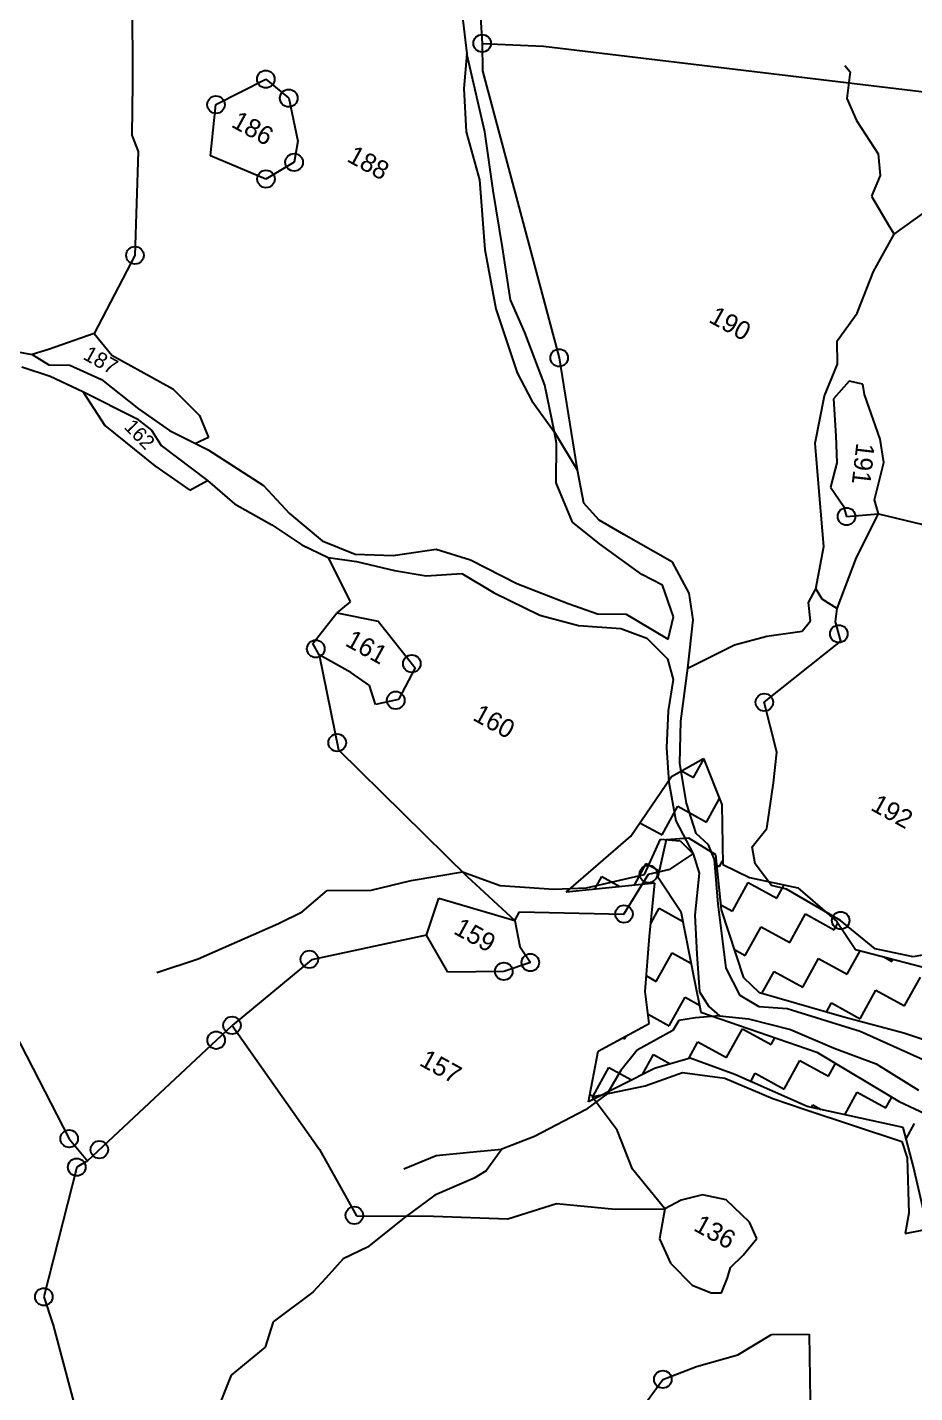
# Model space of a CAD drawing. Header units: metres. Extents: x 322052 to 327913, y 1839228 to 1844015.
# Drawn here: x 323612 to 324508, y 1841704 to 1843084 of the extents above; entities that cross this region are included whole.
import ezdxf

# ---------------------------------------------------------------- set-up
doc = ezdxf.new("R2010")
doc.units = ezdxf.units.M
for name, color, linetype in [('LINE_WATER', 4, 'Continuous'), ('POLY_HATCH', 12, 'Continuous'), ('POLY_PARCEL', 6, 'Continuous'), ('POLY_WATER', 4, 'Continuous'), ('TEXT_PARCEL', 7, 'Continuous')]:
    doc.layers.add(name, color=color, linetype=linetype)
doc.styles.add('TEXT_MAP', font='')
doc.styles.get('TEXT_MAP').set_extended_font_data('Kruti Dev 050')

msp = doc.modelspace()

# ---------------------------------------------------------------- linework, layer by layer
for centre in [(324071.2, 1843067.4), (323852.6, 1843031.2), (323875.8, 1843012), (323802.3, 1843005.5), (323881.2, 1842947.2), (323852.8, 1842930.3), (323720.4, 1842853.2), (324149, 1842749.7), (324439.3, 1842589.4), (324431.6, 1842470.8), (323903.1, 1842455.7), (324000.2, 1842440.6), (323983.9, 1842403.7), (324356.3, 1842401.6), (323924.8, 1842360.8), (324239.2, 1842228.1), (324214.5, 1842187.7), (324433.4, 1842181.2), (323896.6, 1842142), (324093.1, 1842129.8), (324119.9, 1842138.7), (323818.5, 1842075.2), (323802.5, 1842060.2), (323654, 1841960.7), (323684.4, 1841949.6), (323661.6, 1841932), (323942.1, 1841883.3), (323628.3, 1841801), (324253.8, 1841717.6)]:
    msp.add_circle(centre, 8.87)
at = {"layer": 'LINE_WATER'}
for p, q in [((324051.7, 1843090.9), (324055.8, 1843056.7)), ((324437.8, 1843044.9), (324442.9, 1843038.5)), ((324442.9, 1843038.5), (324439.7, 1843011.6)), ((324439.7, 1843011.6), (324449.5, 1842989.5)), ((324449.5, 1842989.5), (324471.5, 1842955.7)), ((324471.5, 1842955.7), (324473.5, 1842934)), ((324473.5, 1842934), (324464.7, 1842913.1)), ((324464.7, 1842913.1), (324482.5, 1842882.6)), ((324487.5, 1842874.6), (324519.7, 1842897.8)), ((324482.5, 1842882.6), (324487.5, 1842874.6)), ((324466.5, 1842836.8), (324487.5, 1842874.6)), ((324450.2, 1842794.8), (324466.5, 1842836.8)), ((324429.9, 1842766.7), (324450.2, 1842794.8)), ((324430.4, 1842743.2), (324429.9, 1842766.7)), ((324417.1, 1842711.2), (324430.4, 1842743.2)), ((324407.7, 1842663.4), (324417.1, 1842711.2)), ((324412.1, 1842610.5), (324407.7, 1842663.4)), ((324416.5, 1842559.2), (324412.1, 1842610.5)), ((324408.3, 1842516.3), (324416.5, 1842559.2)), ((324400.8, 1842502.3), (324408.3, 1842516.3)), ((324403.1, 1842483.9), (324400.8, 1842502.3)), ((324394.5, 1842473.5), (324403.1, 1842483.9)), ((324358.7, 1842468.5), (324394.5, 1842473.5)), ((324279, 1842436), (324326.1, 1842459.7)), ((324326.1, 1842459.7), (324358.7, 1842468.5)), ((324235.2, 1842227.8), (324251.4, 1842263.2)), ((324251.4, 1842263.2), (324271.4, 1842261.5)), ((324271.4, 1842261.5), (324284.3, 1842248.7)), ((323959.2, 1842211.7), (323999.5, 1842221.5)), ((323999.5, 1842221.5), (324051.5, 1842230.3)), ((324051.5, 1842230.3), (324089.5, 1842216.5)), ((324176.6, 1842214.2), (324235.2, 1842227.8)), ((323889.3, 1842189.9), (323914.7, 1842211.4)), ((323914.7, 1842211.4), (323959.2, 1842211.7)), ((324089.5, 1842216.5), (324143.6, 1842212.7)), ((324143.6, 1842212.7), (324176.6, 1842214.2)), ((323865.6, 1842178.1), (323889.3, 1842189.9)), ((323784.4, 1842142.4), (323865.6, 1842178.1)), ((323742.6, 1842128.7), (323784.4, 1842142.4)), ((324286.9, 1842082.8), (324269.9, 1842080.1)), ((324310.9, 1842084.7), (324286.9, 1842082.8)), ((324263.9, 1842069.9), (324227.8, 1842050.1)), ((324269.9, 1842080.1), (324263.9, 1842069.9)), ((324269.9, 1842080.1), (324269.9, 1842080.1)), ((324227.8, 1842050.1), (324211.2, 1842029.5)), ((324211.2, 1842029.5), (324197.5, 1842006.2)), ((324197.5, 1842006.2), (324175.5, 1841990)), ((324175.5, 1841990), (324124.2, 1841963)), ((324124.2, 1841963), (324091.1, 1841950)), ((324024.8, 1841943.6), (324058.9, 1841947.2)), ((324058.9, 1841947.2), (324091.1, 1841950)), ((324091.1, 1841950), (324075.3, 1841928.3)), ((323992.1, 1841930.2), (324024.8, 1841943.6)), ((324063.1, 1841920.8), (324023.5, 1841903.7)), ((324075.3, 1841928.3), (324063.1, 1841920.8)), ((324023.5, 1841903.7), (323993.8, 1841881.8)), ((323993.8, 1841881.8), (323955.3, 1841851.3)), ((323955.3, 1841851.3), (323930.7, 1841839.3)), ((323930.7, 1841839.3), (323913.3, 1841819.9)), ((323913.3, 1841819.9), (323900.2, 1841805.8)), ((323900.2, 1841805.8), (323859.9, 1841775.6)), ((323859.9, 1841775.6), (323851.9, 1841750.2)), ((323851.9, 1841750.2), (323817.5, 1841721.7)), ((323817.5, 1841721.7), (323801.8, 1841682.2))]:
    msp.add_line(p, q, dxfattribs=at)
at = {"layer": 'POLY_HATCH'}
for p, q in [((324262.5, 1842326.5), (324294.8, 1842345)), ((324294.8, 1842345), (324313.5, 1842298.5)), ((324221.4, 1842266.5), (324262.5, 1842326.5)), ((324313.5, 1842298.5), (324314.3, 1842237.6)), ((324156, 1842209.9), (324221.4, 1842266.5)), ((324257.2, 1842262.8), (324248.6, 1842225.2)), ((324280.2, 1842264.3), (324257.2, 1842262.8)), ((324307.2, 1842247.4), (324280.2, 1842264.3)), ((324312.9, 1842191.9), (324307.2, 1842247.4)), ((324314.3, 1842237.6), (324341.4, 1842224.7)), ((324248.6, 1842225.2), (324271.8, 1842190.3)), ((324341.4, 1842224.7), (324390, 1842214.1)), ((324245.6, 1842219), (324156, 1842209.9)), ((324240.4, 1842165.5), (324245.6, 1842219)), ((324390, 1842214.1), (324429.7, 1842180.1)), ((324271.8, 1842190.3), (324285.6, 1842120.3)), ((324335.5, 1842123.1), (324312.9, 1842191.9)), ((324429.7, 1842180.1), (324448.4, 1842151.8)), ((324235.8, 1842109.6), (324240.4, 1842165.5)), ((324448.4, 1842151.8), (324531.3, 1842130.3)), ((324285.6, 1842120.3), (324292.3, 1842088.4)), ((324351.5, 1842108.2), (324335.5, 1842123.1)), ((324240.1, 1842077), (324235.8, 1842109.6)), ((324436.6, 1842083.5), (324351.5, 1842108.2)), ((324292.3, 1842088.4), (324409.2, 1842048.3)), ((324497.3, 1842067.3), (324436.6, 1842083.5)), ((324188.4, 1842049.1), (324240.1, 1842077)), ((324589.4, 1842036.8), (324497.3, 1842067.3)), ((324178.5, 1841998.1), (324188.4, 1842049.1)), ((324281.4, 1842042.2), (324245.4, 1842031.8)), ((324326.5, 1842025.5), (324281.4, 1842042.2)), ((324409.2, 1842048.3), (324492.6, 1841998.4)), ((324245.4, 1842031.8), (324178.5, 1841998.1)), ((324399.5, 1841993.4), (324326.5, 1842025.5)), ((324496.7, 1841972.2), (324399.5, 1841993.4)), ((324492.6, 1841998.4), (324546.9, 1841972.6)), ((324506.9, 1841932.3), (324496.7, 1841972.2)), ((324517.1, 1841888.4), (324506.9, 1841932.3))]:
    msp.add_line(p, q, dxfattribs=at)
at = {"layer": 'POLY_HATCH', "linetype": 'Continuous'}
for p, q in [((324272.6, 1842332.3), (324284.9, 1842325.6)), ((324284.9, 1842325.6), (324295.1, 1842344.2)), ((324297.9, 1842280.6), (324311.1, 1842304.5)), ((324253, 1842267.6), (324268.9, 1842296.6)), ((324268.9, 1842296.6), (324297.9, 1842280.6)), ((324230.5, 1842279.9), (324253, 1842267.6)), ((324207.7, 1842254.7), (324208, 1842254.5)), ((324208, 1842254.5), (324208.5, 1842255.4)), ((324225.1, 1842216.9), (324237, 1842238.6)), ((324237, 1842238.6), (324250.1, 1842231.4)), ((324308.2, 1842237.2), (324311, 1842235.7)), ((324311, 1842235.7), (324314.2, 1842241.5)), ((324185.1, 1842212.8), (324192.1, 1842225.5)), ((324192.1, 1842225.5), (324210.4, 1842215.4)), ((324324, 1842190.7), (324340, 1842219.7)), ((324340, 1842219.7), (324369, 1842203.8)), ((324369, 1842203.8), (324376.3, 1842217.1)), ((324241.6, 1842178.2), (324250.1, 1842193.6)), ((324250.1, 1842193.6), (324273.7, 1842180.6)), ((324312.4, 1842197.1), (324324, 1842190.7)), ((324382.1, 1842158.8), (324398, 1842187.8)), ((324398, 1842187.8), (324427, 1842171.8)), ((324337.1, 1842145.7), (324353.1, 1842174.7)), ((324353.1, 1842174.7), (324382.1, 1842158.8)), ((324427, 1842171.8), (324430.7, 1842178.6)), ((324326.1, 1842151.8), (324337.1, 1842145.7)), ((324247.2, 1842119.6), (324263.1, 1842148.6)), ((324263.1, 1842148.6), (324282.1, 1842138.2)), ((324395.1, 1842113.8), (324411.1, 1842142.8)), ((324411.1, 1842142.8), (324440.1, 1842126.9)), ((324440.1, 1842126.9), (324453.1, 1842150.5)), ((324476.9, 1842144.4), (324485, 1842139.9)), ((324485, 1842139.9), (324486.2, 1842142)), ((324237.1, 1842125.2), (324247.2, 1842119.6)), ((324353.9, 1842107.5), (324366.1, 1842129.8)), ((324366.1, 1842129.8), (324395.1, 1842113.8)), ((324498.1, 1842095), (324514, 1842124)), ((324453.1, 1842081.9), (324469.1, 1842110.9)), ((324469.1, 1842110.9), (324498.1, 1842095)), ((324260.2, 1842074.7), (324276.2, 1842103.7)), ((324276.2, 1842103.7), (324290.8, 1842095.7)), ((324419, 1842088.6), (324424.1, 1842097.9)), ((324424.1, 1842097.9), (324453.1, 1842081.9)), ((324238.8, 1842086.4), (324260.2, 1842074.7)), ((324318.2, 1842042.8), (324334.2, 1842071.8)), ((324334.2, 1842071.8), (324363.2, 1842055.8)), ((324213.4, 1842062.6), (324215.3, 1842061.6)), ((324215.3, 1842061.6), (324216.8, 1842064.5)), ((324279.9, 1842041.8), (324289.2, 1842058.7)), ((324289.2, 1842058.7), (324318.2, 1842042.8)), ((324363.2, 1842055.8), (324367, 1842062.8)), ((324233.3, 1842025.7), (324244.3, 1842045.7)), ((324244.3, 1842045.7), (324261.1, 1842036.4)), ((324183.3, 1842003.6), (324199.3, 1842032.6)), ((324199.3, 1842032.6), (324222.1, 1842020.1)), ((324376.3, 1842010.8), (324392.2, 1842039.9)), ((324392.2, 1842039.9), (324421.2, 1842023.9)), ((324421.2, 1842023.9), (324428.3, 1842036.8)), ((324342.6, 1842018.4), (324347.2, 1842026.8)), ((324347.2, 1842026.8), (324376.3, 1842010.8)), ((324179.9, 1842005.5), (324183.3, 1842003.6)), ((324437.6, 1841985), (324450.2, 1842007.9)), ((324450.2, 1842007.9), (324479.2, 1841992)), ((324479.2, 1841992), (324485.2, 1842002.8)), ((324403.9, 1841992.4), (324405.3, 1841994.9)), ((324405.3, 1841994.9), (324413.6, 1841990.3)), ((324499.7, 1841960.5), (324508.2, 1841976))]:
    msp.add_line(p, q, dxfattribs=at)
at = {"layer": 'POLY_PARCEL'}
for p, q in [((324049.3, 1843402.8), (324071.2, 1843067.4)), ((323717, 1843201), (323718, 1843026.7)), ((324071.2, 1843067.4), (324071.5, 1843039.7)), ((324071.2, 1843067.4), (324133.1, 1843064.7)), ((324133.1, 1843064.7), (324632.3, 1843004.5)), ((324071.5, 1843039.7), (324149, 1842749.7)), ((323718, 1843026.7), (323717.4, 1842974.6)), ((323802.3, 1843005.5), (323852.6, 1843031.2)), ((323852.6, 1843031.2), (323875.8, 1843012)), ((323875.8, 1843012), (323885, 1842968.4)), ((323796.8, 1842953.9), (323802.3, 1843005.5)), ((323717.4, 1842974.6), (323723.5, 1842958)), ((323885, 1842968.4), (323881.2, 1842947.2)), ((323723.5, 1842958), (323720.4, 1842853.2)), ((323852.8, 1842930.3), (323796.8, 1842953.9)), ((323881.2, 1842947.2), (323852.8, 1842930.3)), ((323720.4, 1842853.2), (323679.1, 1842774.1)), ((323679.1, 1842774.1), (323633, 1842758.1)), ((323679.1, 1842774.1), (323697, 1842752.4)), ((323633, 1842758.1), (323616.6, 1842753)), ((323697, 1842752.4), (323726.2, 1842736.3)), ((324149, 1842749.7), (324167.3, 1842636.5)), ((323726.2, 1842736.3), (323758.8, 1842718.4)), ((323758.8, 1842718.4), (323785.5, 1842691.3)), ((324441.9, 1842726.1), (324426.2, 1842708.1)), ((324456, 1842722.9), (324441.9, 1842726.1)), ((324457.6, 1842712.5), (324456, 1842722.9)), ((323667.6, 1842715.6), (323689.9, 1842681.4)), ((324426.2, 1842708.1), (324428.7, 1842670.9)), ((324473.4, 1842667.4), (324457.6, 1842712.5)), ((323785.5, 1842691.3), (323794.7, 1842669.3)), ((323689.9, 1842681.4), (323740.6, 1842640.5)), ((323794.7, 1842669.3), (323781.5, 1842663.2)), ((324428.7, 1842670.9), (324429.6, 1842643.7)), ((324476.9, 1842643.9), (324473.4, 1842667.4)), ((323740.6, 1842640.5), (323775.9, 1842615.9)), ((324429.6, 1842643.7), (324423.3, 1842618.9)), ((324467.7, 1842606.1), (324476.9, 1842643.9)), ((323775.9, 1842615.9), (323793.7, 1842625.6)), ((324423.3, 1842618.9), (324436.2, 1842599.7)), ((324436.2, 1842599.7), (324439.3, 1842589.4)), ((324471.6, 1842592.1), (324467.7, 1842606.1)), ((324439.3, 1842589.4), (324471.6, 1842592.1)), ((324449.5, 1842548), (324471.6, 1842592.1)), ((324471.6, 1842592.1), (324516.3, 1842581.4)), ((323915.8, 1842547.9), (323937.7, 1842503.2)), ((324429.8, 1842496.3), (324449.5, 1842548)), ((324408.3, 1842516.3), (324414.3, 1842506)), ((323937.7, 1842503.2), (323924.3, 1842492.1)), ((324414.3, 1842506), (324429.8, 1842496.3)), ((324428.3, 1842483), (324429.8, 1842496.3)), ((323900.2, 1842461.1), (323924.3, 1842492.1)), ((323924.3, 1842492.1), (323966.1, 1842483.5)), ((323966.1, 1842483.5), (324003.6, 1842436.3)), ((324433.5, 1842463.5), (324428.3, 1842483)), ((323906.4, 1842449.7), (323900.2, 1842461.1)), ((324356.3, 1842401.6), (324433.5, 1842463.5)), ((323906.4, 1842449.7), (323926.2, 1842353.7)), ((323938.6, 1842431.9), (323906.4, 1842449.7)), ((323957.4, 1842418.6), (323938.6, 1842431.9)), ((324003.6, 1842436.3), (323986.6, 1842404.3)), ((323963.3, 1842399.5), (323957.4, 1842418.6)), ((323986.6, 1842404.3), (323963.3, 1842399.5)), ((324368.8, 1842351.4), (324356.3, 1842401.6)), ((323926.2, 1842353.7), (324056.1, 1842225.7)), ((324365.6, 1842320.4), (324368.8, 1842351.4)), ((324358.7, 1842274.2), (324365.6, 1842320.4)), ((324344.1, 1842255.5), (324358.7, 1842274.2)), ((324261.1, 1842232.9), (324284.3, 1842248.7)), ((324347, 1842238.3), (324344.1, 1842255.5)), ((324363.6, 1842216.6), (324347, 1842238.3)), ((323519.3, 1842221.6), (323654, 1841960.7)), ((324056.1, 1842225.7), (324104.2, 1842181.1)), ((324214.5, 1842187.7), (324239.2, 1842228.1)), ((324239.2, 1842228.1), (324261.1, 1842232.9)), ((324378.8, 1842212.7), (324363.6, 1842216.6)), ((324433.4, 1842181.2), (324378.8, 1842212.7)), ((324015, 1842166.5), (324027.5, 1842203.7)), ((324027.5, 1842203.7), (324104.2, 1842181.1)), ((324104.2, 1842181.1), (324108.8, 1842190)), ((324104.2, 1842181.1), (324109.4, 1842155)), ((324108.8, 1842190), (324214.5, 1842187.7)), ((324468.4, 1842152.4), (324433.4, 1842181.2)), ((324015, 1842166.5), (323898.9, 1842141.5)), ((324036.6, 1842129), (324015, 1842166.5)), ((324109.4, 1842155), (324119.9, 1842138.7)), ((324506.6, 1842144.5), (324468.4, 1842152.4)), ((324544.5, 1842151.4), (324506.6, 1842144.5)), ((323898.9, 1842141.5), (323818.5, 1842075.2)), ((324119.9, 1842138.7), (324093.1, 1842129.8)), ((324093.1, 1842129.8), (324036.6, 1842129)), ((323672.5, 1841938.5), (323818.5, 1842075.2)), ((323818.5, 1842075.2), (323907, 1841949.8)), ((324236, 1842014.1), (324273.8, 1842027.5)), ((324273.8, 1842027.5), (324316.5, 1842021.9)), ((324182.3, 1842003.1), (324236, 1842014.1)), ((324316.5, 1842021.9), (324364.9, 1842001.5)), ((324207.6, 1841969.4), (324182.3, 1842003.1)), ((324364.9, 1842001.5), (324396.4, 1841990.6)), ((324396.4, 1841990.6), (324495.1, 1841958)), ((323654, 1841960.7), (323672.5, 1841938.5)), ((324223.2, 1841930.1), (324207.6, 1841969.4)), ((323907, 1841949.8), (323944.4, 1841882.8)), ((324495.1, 1841958), (324500.8, 1841941.5)), ((323661.6, 1841932), (323628.3, 1841801)), ((323672.5, 1841938.5), (323661.6, 1841932)), ((324500.8, 1841941.5), (324502.2, 1841885.4)), ((324255.9, 1841889.7), (324223.2, 1841930.1)), ((324293.9, 1841904.1), (324272.4, 1841898.6)), ((324317.9, 1841898.9), (324293.9, 1841904.1)), ((324097, 1841879.8), (324146.4, 1841895.4)), ((324146.4, 1841895.4), (324205.5, 1841889.6)), ((324205.5, 1841889.6), (324255.9, 1841889.7)), ((324255.9, 1841889.7), (324250.4, 1841859.4)), ((324272.4, 1841898.6), (324255.9, 1841889.7)), ((324341.2, 1841876.4), (324317.9, 1841898.9)), ((323944.4, 1841882.8), (324022.1, 1841882.4)), ((324022.1, 1841882.4), (324097, 1841879.8)), ((324348.6, 1841859.8), (324341.2, 1841876.4)), ((324502.2, 1841885.4), (324498.5, 1841864.8)), ((324498.5, 1841864.8), (324519.1, 1841869.1)), ((324250.4, 1841859.4), (324261.4, 1841835)), ((324335.1, 1841843), (324348.6, 1841859.8)), ((324261.4, 1841835), (324283.5, 1841812.6)), ((324322, 1841830.5), (324335.1, 1841843)), ((324319.2, 1841820.1), (324322, 1841830.5)), ((324283.5, 1841812.6), (324302.6, 1841805.1)), ((324313.1, 1841804.9), (324319.2, 1841820.1)), ((323628.3, 1841801), (323637.7, 1841772.5)), ((324302.6, 1841805.1), (324313.1, 1841804.9)), ((323637.7, 1841772.5), (323694.9, 1841559.3)), ((324329.6, 1841742.4), (324363.5, 1841762.9)), ((324363.5, 1841762.9), (324401.5, 1841763.3)), ((324401.5, 1841763.3), (324402.7, 1841696.7)), ((324287.9, 1841730.7), (324329.6, 1841742.4)), ((324253.8, 1841717.6), (324287.9, 1841730.7)), ((324230.8, 1841686), (324253.8, 1841717.6))]:
    msp.add_line(p, q, dxfattribs=at)
at = {"layer": 'POLY_WATER'}
for p, q in [((324055.8, 1843056.7), (324052.7, 1843021.9)), ((324073.8, 1842977.9), (324055.8, 1843056.7)), ((324052.7, 1843021.9), (324054.9, 1842978.1)), ((324054.9, 1842978.1), (324068.5, 1842929.6)), ((324082.3, 1842918.6), (324073.8, 1842977.9)), ((324068.5, 1842929.6), (324073.9, 1842859)), ((324091.8, 1842861), (324082.3, 1842918.6)), ((324073.9, 1842859), (324085.2, 1842799.1)), ((324099.7, 1842808.2), (324091.8, 1842861)), ((324114.5, 1842775.4), (324099.7, 1842808.2)), ((324085.2, 1842799.1), (324106.7, 1842734.4)), ((324134.7, 1842722), (324114.5, 1842775.4)), ((323589.3, 1842758), (323616.6, 1842753)), ((323616.6, 1842753), (323633.5, 1842742.5)), ((323606.1, 1842740.7), (323634.6, 1842731)), ((323633.5, 1842742.5), (323654.5, 1842742.2)), ((323634.6, 1842731), (323667.6, 1842715.6)), ((323654.5, 1842742.2), (323686.7, 1842727.9)), ((324106.7, 1842734.4), (324121.5, 1842706.1)), ((323686.7, 1842727.9), (323723.9, 1842698.2)), ((324144.3, 1842674.7), (324134.7, 1842722)), ((323667.6, 1842715.6), (323722, 1842688.5)), ((324121.5, 1842706.1), (324144.3, 1842674.7)), ((323723.9, 1842698.2), (323755.4, 1842676.3)), ((323722, 1842688.5), (323737, 1842676.5)), ((323737, 1842676.5), (323746.9, 1842661)), ((323755.4, 1842676.3), (323781.5, 1842663.2)), ((323781.5, 1842663.2), (323794.3, 1842656.8)), ((324144.3, 1842674.7), (324167.3, 1842636.5)), ((324146.5, 1842663.6), (324144.3, 1842674.7)), ((324146, 1842623.4), (324146.5, 1842663.6)), ((323746.9, 1842661), (323793.7, 1842625.6)), ((323794.3, 1842656.8), (323850.3, 1842620.6)), ((324167.3, 1842636.5), (324173.6, 1842603.3)), ((323793.7, 1842625.6), (323820.9, 1842602)), ((323850.3, 1842620.6), (323876.6, 1842592.3)), ((324162.6, 1842583.5), (324146, 1842623.4)), ((323820.9, 1842602), (323858.6, 1842580.8)), ((324189.4, 1842585.8), (324173.6, 1842603.3)), ((323858.6, 1842580.8), (323889.1, 1842560.7)), ((323876.6, 1842592.3), (323909.7, 1842564.9)), ((324189.8, 1842561.6), (324162.6, 1842583.5)), ((324214.2, 1842571.2), (324189.4, 1842585.8)), ((324263.4, 1842543.3), (324214.2, 1842571.2)), ((323889.1, 1842560.7), (323915.8, 1842547.9)), ((323909.7, 1842564.9), (323943, 1842551.2)), ((323981.3, 1842550.1), (324024.7, 1842556.2)), ((324024.7, 1842556.2), (324059.6, 1842545.5)), ((324232.5, 1842530.8), (324189.8, 1842561.6)), ((323915.8, 1842547.9), (323944.1, 1842543.8)), ((323943, 1842551.2), (323981.3, 1842550.1)), ((323944.1, 1842543.8), (323982.5, 1842534.7)), ((324059.6, 1842545.5), (324106.1, 1842521.5)), ((324280.3, 1842511.9), (324263.4, 1842543.3)), ((323982.5, 1842534.7), (324014.6, 1842529.3)), ((324014.6, 1842529.3), (324050.6, 1842531.6)), ((324050.6, 1842531.6), (324083.3, 1842512.2)), ((324253.5, 1842520), (324232.5, 1842530.8)), ((324083.3, 1842512.2), (324129.4, 1842489.6)), ((324106.1, 1842521.5), (324158.1, 1842501.3)), ((324264.4, 1842487.9), (324253.5, 1842520)), ((324284.5, 1842484.9), (324280.3, 1842511.9)), ((324158.1, 1842501.3), (324187.9, 1842491.1)), ((324129.4, 1842489.6), (324168.4, 1842479.2)), ((324187.9, 1842491.1), (324216.6, 1842490.7)), ((324216.6, 1842490.7), (324259.3, 1842465.3)), ((324259.3, 1842465.3), (324264.4, 1842487.9)), ((324279, 1842436), (324284.5, 1842484.9)), ((324168.4, 1842479.2), (324211.5, 1842476.1)), ((324211.5, 1842476.1), (324237.6, 1842466.3)), ((324237.6, 1842466.3), (324258.5, 1842445.6)), ((324258.5, 1842445.6), (324264.2, 1842424.6)), ((324271.9, 1842382.6), (324279, 1842436)), ((324264.2, 1842424.6), (324259, 1842393.1)), ((324259, 1842393.1), (324257.4, 1842355.5)), ((324271.1, 1842339.9), (324271.9, 1842382.6)), ((324257.4, 1842355.5), (324259.8, 1842321.1)), ((324277.7, 1842299.6), (324271.1, 1842339.9)), ((324259.8, 1842321.1), (324266.9, 1842281.8)), ((324287.3, 1842269.1), (324277.7, 1842299.6)), ((324266.9, 1842281.8), (324284.3, 1842248.7)), ((324300, 1842257.5), (324287.3, 1842269.1)), ((324284.3, 1842248.7), (324290.6, 1842228.9)), ((324305.9, 1842242.8), (324300, 1842257.5)), ((324309.7, 1842197.6), (324305.9, 1842242.8)), ((324290.6, 1842228.9), (324286.1, 1842186.4)), ((324317.6, 1842133.1), (324309.7, 1842197.6)), ((324286.1, 1842186.4), (324288.2, 1842147.2)), ((324288.2, 1842147.2), (324290.8, 1842109.1)), ((324331.9, 1842105.3), (324317.6, 1842133.1)), ((324290.8, 1842109.1), (324300.3, 1842094.2)), ((324351.1, 1842093.8), (324331.9, 1842105.3)), ((324300.3, 1842094.2), (324310.9, 1842084.7)), ((324310.9, 1842084.7), (324340.3, 1842081.8)), ((324379.3, 1842092.1), (324351.1, 1842093.8)), ((324453.1, 1842068.9), (324379.3, 1842092.1)), ((324340.3, 1842081.8), (324382.9, 1842071.2)), ((324382.9, 1842071.2), (324426.8, 1842052.1)), ((324520.6, 1842038.6), (324453.1, 1842068.9)), ((324426.8, 1842052.1), (324469.3, 1842036.2)), ((324469.3, 1842036.2), (324512, 1842009.9))]:
    msp.add_line(p, q, dxfattribs=at)

# ---------------------------------------------------------------- texts
at = {"layer": 'TEXT_PARCEL', "style": 'TEXT_MAP'}
for s, height, rotation, p in [('186', 18.77, 331.1873, (323816.7, 1842983.6)), ('188', 18.77, 331.1873, (323933.6, 1842948.7)), ('190', 18.77, 331.1873, (324299.1, 1842786.3)), ('187', 15.64, 331.1873, (323666.9, 1842748.9)), ('162', 14.6, 314.3262, (323708.6, 1842679)), ('191', 18.77, 263.4458, (324449.4, 1842664.3)), ('161', 18.77, 331.1873, (323931.8, 1842459.4)), ('160', 18.77, 331.1873, (324060.6, 1842384.3)), ('192', 18.77, 331.1873, (324462.7, 1842293.3)), ('159', 18.77, 331.1873, (324041.2, 1842168.5)), ('157', 18.77, 331.1873, (324006.7, 1842035.4)), ('136', 18.77, 331.1873, (324283.7, 1841868.6))]:
    msp.add_text(s, height=height, rotation=rotation, dxfattribs=at).set_placement(p)

doc.saveas('drawing.dxf')
